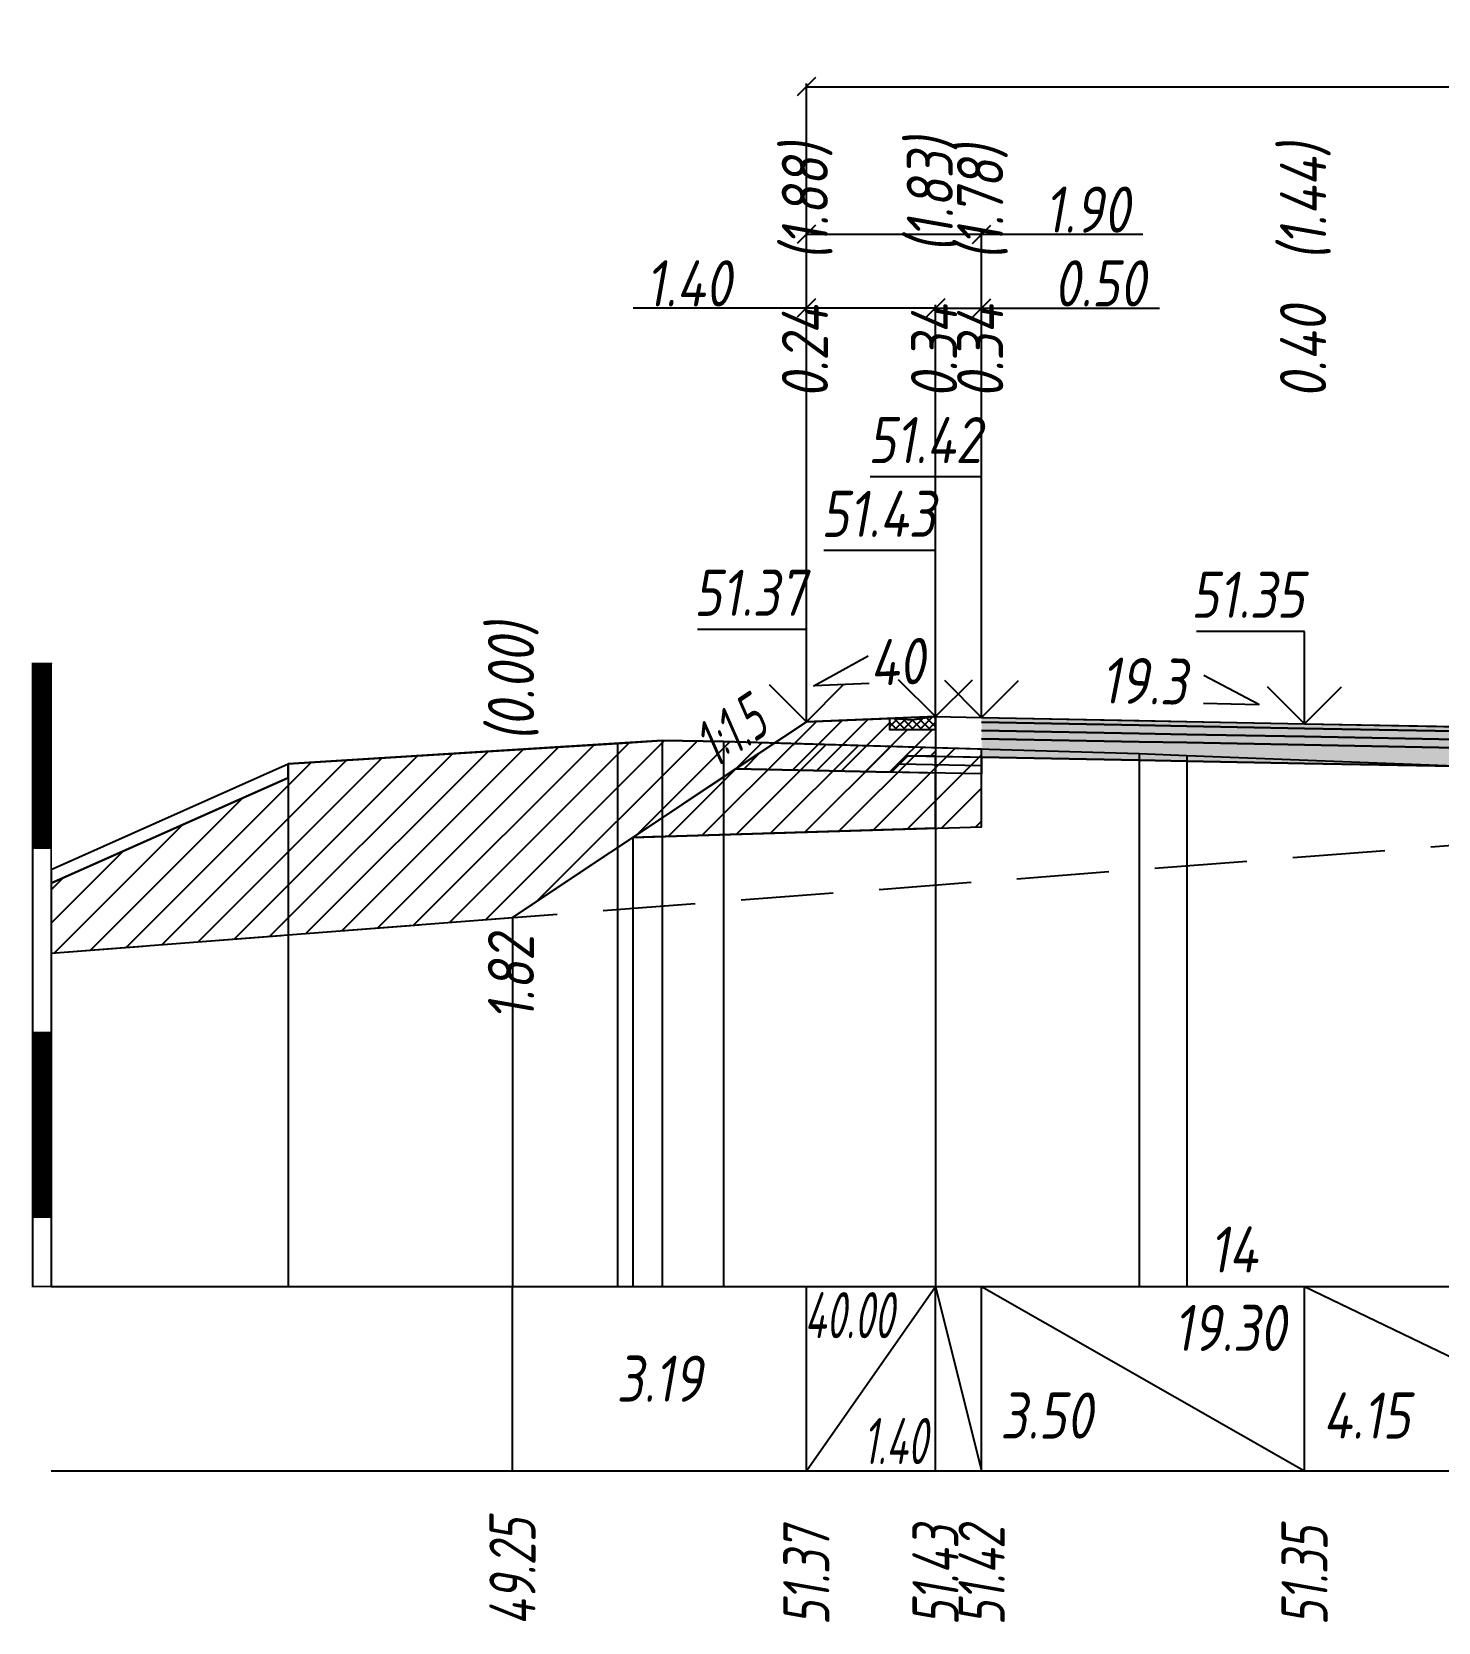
# Model space of a CAD drawing. Extents: x -717 to 1451, y -133302 to 233.
# Drawn here: x 83.5 to 159.7, y -83175.2 to -83089 of the extents above; entities that cross this region are included whole.
import ezdxf
from ezdxf.enums import TextEntityAlignment as Align

# ---------------------------------------------------------------- set-up
doc = ezdxf.new("R2010")
doc.units = 0
doc.linetypes.add('штриховая', pattern=[0.75, 0.5, -0.25])
for name, color, linetype in [('Интерполированный поперечник', 2, 'Continuous'), ('Код_514', 1, 'Continuous'), ('Контур_0', 7, 'Continuous'), ('Контур_2521', 7, 'Continuous'), ('Контур_2564', 7, 'Continuous'), ('Контур_2660', 7, 'Continuous'), ('Контур_2665', 7, 'Continuous'), ('Контур_400', 7, 'Continuous'), ('Контур_508', 7, 'Continuous'), ('Контур_512', 7, 'Continuous'), ('Контур_513', 7, 'Continuous'), ('Красный поперечник', 1, 'Continuous'), ('Линейка абсолютных высот', 7, 'Continuous'), ('Объём_2501', 7, 'Continuous'), ('Объём_2564', 7, 'Continuous'), ('Объём_2660', 7, 'Continuous'), ('Объём_2661', 7, 'Continuous'), ('Объём_2665', 7, 'Continuous'), ('Объём_2666', 7, 'Continuous'), ('Откосы', 7, 'Continuous'), ('Отметки покрытия', 7, 'Continuous'), ('Рабочие отметки', 7, 'Continuous'), ('Рабочие отметки доп.', 7, 'Continuous'), ('Слои выравнивания', 7, 'Continuous'), ('Таблица', 7, 'Continuous'), ('Уклоны проезжей части', 7, 'Continuous'), ('Черный поперечник', 3, 'Continuous')]:
    doc.layers.add(name, color=color, linetype=linetype)
for name, color, linetype, true_color in [('Контур_2540', 2, 'Continuous', 0xffff00), ('Контур_2560', 2, 'Continuous', 0xffff00), ('Контур_2561', 7, 'Continuous', 0xff8040), ('Контур_2562', 3, 'Continuous', 0x00ff00), ('Контур_2563', 7, 'Continuous', 0xff8000), ('Контур_2570', 7, 'Continuous', 0x80ff00), ('Контур_2725', 7, 'Continuous', 0x323232), ('Контур_2736', 4, 'Continuous', 0x00ffff), ('Контур_2760', 7, 'Continuous', 0x323232), ('Контур_2761', 7, 'Continuous', 0x323232), ('Контур_2762', 7, 'Continuous', 0x323232), ('Контур_2763', 7, 'Continuous', 0x323232), ('Контур_402', 7, 'Continuous', 0xff6464), ('Контур_703', 4, 'Continuous', 0x00ffff), ('Объём_2520', 7, 'Continuous', 0x80ffff), ('Объём_2540', 2, 'Continuous', 0xffff00), ('Объём_2560', 2, 'Continuous', 0xffff00), ('Объём_2561', 7, 'Continuous', 0xff8040), ('Объём_2562', 3, 'Continuous', 0x00ff00), ('Объём_2563', 7, 'Continuous', 0xff8000), ('Объём_2600', 7, 'Continuous', 0x808000), ('Объём_2746', 2, 'Continuous', 0xffff00)]:
    doc.layers.add(name, color=color, linetype=linetype, true_color=true_color)
doc.styles.get("Standard").update_dxf_attribs({"font": 'txt', "height": 2.5})
doc.styles.add('М', font='romand.shx', dxfattribs={"width": 0.8, "oblique": 10, "height": 2.5})
doc.dimstyles.get("Standard").update_dxf_attribs({"dimtxt": 0.18, "dimasz": 0.18, "dimexe": 0.18, "dimexo": 0.0625, "dimgap": 0.09, "dimtad": 0, "dimtih": 1, "dimtoh": 1, "dimdec": 4, "dimzin": 0, "dimdsep": 46, "dimtxsty": 'Standard', "dimcen": 0.09, "dimadec": 0, "dimazin": 0, "dimtfac": 1, "dimtdec": 4, "dimtofl": 0, "dimtmove": 0, "dimatfit": 3, "dimfxl": 1, "dimtolj": 1, "dimtzin": 0, "dimarcsym": 0})
pattern_1 = [(45.00000125, (4.532442, -2495.108508), (-0.026516505928, 0.026516504769), []), (135.00000034, (4.532442, -2495.108508), (-0.02651650519, -0.026516505506), [])]

# ---------------------------------------------------------------- blocks, each defined once
blk = doc.blocks.new('_Oblique')
at = {"color": 0, "linetype": 'ByBlock', "lineweight": -2}
blk.add_line((-0.5, -0.5), (0.5, 0.5), dxfattribs=at)
blk = doc.blocks.new('*D3300')
at = {"color": 0, "lineweight": -2, "transparency": 16777216}
for p, q in [((125.46, -83126.382), (125.46, -83103.77)), ((132.46, -83126.102), (132.46, -83103.77)), ((125.46, -83103.95), (116.078, -83103.95)), ((132.46, -83103.95), (125.46, -83103.95))]:
    blk.add_line(p, q, dxfattribs=at)
at = {"layer": 'Defpoints', "color": 0, "transparency": 16777216}
for p in [(132.46, -83103.95), (132.46, -83126.164), (125.46, -83126.444)]:
    blk.add_point(p, dxfattribs=at)
at = {"color": 0, "lineweight": -2, "transparency": 16777216, "rotation": 180}
blk.add_blockref('_Oblique', (125.46, -83103.95), dxfattribs=at)
at = {"color": 0, "lineweight": -2, "transparency": 16777216}
blk.add_blockref('_Oblique', (132.46, -83103.95), dxfattribs=at)
at = {"color": 0, "transparency": 16777216, "insert": (119.083, -83102.61), "char_height": 2.5, "width": 0.69, "attachment_point": 5, "style": 'М'}
blk.add_mtext('\\A1;1.40', dxfattribs=at)
blk = doc.blocks.new('*D3302')
at = {"color": 0, "lineweight": -2, "transparency": 16777216}
for p, q in [((132.46, -83126.102), (132.46, -83103.77)), ((134.96, -83126.15), (134.96, -83103.77)), ((132.46, -83103.95), (134.96, -83103.95)), ((134.96, -83103.95), (144.599, -83103.95))]:
    blk.add_line(p, q, dxfattribs=at)
at = {"layer": 'Defpoints', "color": 0, "transparency": 16777216}
for p in [(134.96, -83103.95), (132.46, -83126.164), (134.96, -83126.212)]:
    blk.add_point(p, dxfattribs=at)
at = {"color": 0, "lineweight": -2, "transparency": 16777216, "rotation": 180}
blk.add_blockref('_Oblique', (132.46, -83103.95), dxfattribs=at)
at = {"color": 0, "lineweight": -2, "transparency": 16777216}
blk.add_blockref('_Oblique', (134.96, -83103.95), dxfattribs=at)
at = {"color": 0, "transparency": 16777216, "insert": (141.373, -83102.61), "char_height": 2.5, "width": 0.72, "attachment_point": 5, "style": 'М'}
blk.add_mtext('\\A1;0.50', dxfattribs=at)
blk = doc.blocks.new('*D3305')
at = {"color": 0, "lineweight": -2, "transparency": 16777216}
for p, q in [((125.46, -83126.382), (125.46, -83099.77)), ((125.46, -83099.95), (134.96, -83099.95)), ((134.96, -83126.15), (134.96, -83099.77)), ((134.96, -83099.95), (143.696, -83099.95))]:
    blk.add_line(p, q, dxfattribs=at)
at = {"layer": 'Defpoints', "color": 0, "transparency": 16777216}
for p in [(134.96, -83099.95), (134.96, -83126.212), (125.46, -83126.444)]:
    blk.add_point(p, dxfattribs=at)
at = {"color": 0, "lineweight": -2, "transparency": 16777216, "rotation": 180}
blk.add_blockref('_Oblique', (125.46, -83099.95), dxfattribs=at)
at = {"color": 0, "lineweight": -2, "transparency": 16777216}
blk.add_blockref('_Oblique', (134.96, -83099.95), dxfattribs=at)
at = {"color": 0, "transparency": 16777216, "insert": (140.691, -83098.61), "char_height": 2.5, "width": 0.69, "attachment_point": 5, "style": 'М'}
blk.add_mtext('\\A1;1.90', dxfattribs=at)
blk = doc.blocks.new('*D3306')
at = {"color": 0, "lineweight": -2, "transparency": 16777216}
for p, q in [((125.46, -83126.382), (125.46, -83091.77)), ((220.96, -83128.303), (220.96, -83091.77)), ((125.46, -83091.95), (220.96, -83091.95))]:
    blk.add_line(p, q, dxfattribs=at)
at = {"layer": 'Defpoints', "color": 0, "transparency": 16777216}
for p in [(220.96, -83091.95), (125.46, -83126.444), (220.96, -83128.366)]:
    blk.add_point(p, dxfattribs=at)
at = {"color": 0, "lineweight": -2, "transparency": 16777216, "rotation": 180}
blk.add_blockref('_Oblique', (125.46, -83091.95), dxfattribs=at)
at = {"color": 0, "lineweight": -2, "transparency": 16777216}
blk.add_blockref('_Oblique', (220.96, -83091.95), dxfattribs=at)
at = {"color": 0, "transparency": 16777216, "insert": (173.21, -83090.61), "char_height": 2.5, "width": 0.81, "attachment_point": 5, "style": 'М'}
blk.add_mtext('\\A1;19.10', dxfattribs=at)

msp = doc.modelspace()

# ---------------------------------------------------------------- hatches: boundary and pattern name
h = msp.add_hatch()
h.set_pattern_fill('ANSI37', color=256, scale=0.1)
h.set_pattern_definition([(45, (131.21, -83126.30336), (-0.22451, 0.22451), []), (135, (131.21, -83126.30336), (-0.22451, -0.22451), [])])
h.paths.add_polyline_path([(129.96, -83126.202), (129.96, -83126.806), (132.46, -83126.806), (132.46, -83126.102), (131.203, -83126.303)])
at = {"layer": 'Линейка абсолютных высот'}
h = msp.add_hatch(dxfattribs=at)
h.set_pattern_fill('ANSI37', scale=0.3, style=0)
h.set_pattern_definition(pattern_1)
h.paths.add_polyline_path([(84.532, -83133.231), (84.532, -83123.231), (83.532, -83123.231), (83.532, -83133.231)])
h = msp.add_hatch(dxfattribs=at)
h.set_pattern_fill('ANSI37', scale=0.3, style=0)
h.set_pattern_definition(pattern_1)
h.paths.add_polyline_path([(84.532, -83153.231), (84.532, -83143.231), (83.532, -83143.231), (83.532, -83153.231)])
at = {"layer": 'Объём_2563'}
h = msp.add_hatch(dxfattribs=at)
h.set_pattern_fill('ANSI31', color=256, scale=0.3)
h.paths.add_polyline_path([(125.46, -83126.382), (129.96, -83126.202), (129.96, -83126.806), (132.46, -83126.806), (132.46, -83128.252), (130.96, -83128.223), (130.077, -83129.106), (121.619, -83128.942)])
at = {"layer": 'Объём_2600'}
h = msp.add_hatch(dxfattribs=at)
h.set_pattern_fill('ANSI31', color=6, scale=0.4)
h.paths.add_polyline_path([(84.532, -83138.926), (109.532, -83137), (116.053, -83132.653), (134.961, -83132.085), (134.96, -83127.861), (120.967, -83127.456), (117.646, -83127.399), (97.372, -83128.667), (97.372, -83129.417), (84.532, -83135.14)])
at = {"layer": 'Слои выравнивания'}
for color, points in [(2, [(134.96, -83126.15), (134.96, -83126.4), (161.57, -83126.913), (161.57, -83126.663)]), (3, [(134.96, -83126.4), (134.96, -83126.85), (161.57, -83127.363), (161.57, -83126.913)]), (4, [(134.96, -83126.85), (134.96, -83127.3), (161.57, -83127.813), (161.57, -83127.363)]), (5, [(134.96, -83127.3), (134.96, -83128.3), (161.57, -83128.813), (161.57, -83127.813)])]:
    msp.add_hatch(color=color, dxfattribs=at).paths.add_polyline_path(points)

# ---------------------------------------------------------------- linework, layer by layer
for points in [[(129.96, -83126.202), (129.96, -83126.806), (132.46, -83126.806), (132.46, -83126.102), (131.203, -83126.303), (129.96, -83126.202)], [(132.46, -83126.102), (134.96, -83126.15)]]:
    msp.add_lwpolyline(points)
msp.add_lwpolyline([(84.532, -83138.926), (109.532, -83137), (116.053, -83132.653), (116.053, -83132.653), (134.961, -83132.085), (134.96, -83127.861), (120.967, -83127.456), (117.646, -83127.399), (97.372, -83128.667), (97.372, -83129.417), (84.532, -83135.14)], close=True)
at = {"layer": 'Интерполированный поперечник', "linetype": 'штриховая', "ltscale": 10, "flags": 128}
msp.add_lwpolyline([(84.532, -83138.926), (193.96, -83130.495)], dxfattribs=at)
at = {"layer": 'Код_514'}
for p, q in [((109.532, -83167), (109.532, -83157)), ((125.46, -83167), (125.46, -83157)), ((125.46, -83167), (132.46, -83157)), ((132.46, -83167), (132.46, -83157)), ((132.46, -83157), (134.96, -83167)), ((134.96, -83167), (134.96, -83157)), ((134.96, -83157), (152.46, -83167)), ((152.46, -83167), (152.46, -83157)), ((152.46, -83157), (173.21, -83167))]:
    msp.add_line(p, q, dxfattribs=at)
at = {"layer": 'Контур_0', "color": 18, "true_color": 0x000000, "flags": 128}
for points in [[(121.619, -83128.942), (130.077, -83129.106), (130.96, -83128.223), (134.96, -83128.3)], [(130.96, -83128.223), (134.96, -83128.3), (134.961, -83129.2), (130.077, -83129.106), (130.96, -83128.223), (130.96, -83128.223)]]:
    msp.add_lwpolyline(points, dxfattribs=at)
at = {"layer": 'Контур_2521', "color": 18, "true_color": 0x000000, "flags": 128}
msp.add_lwpolyline([(130.518, -83128.664), (134.961, -83128.75)], dxfattribs=at)
at = {"layer": 'Контур_2540', "flags": 128}
msp.add_lwpolyline([(132.46, -83132.16), (116.053, -83132.653), (121.619, -83128.942), (132.46, -83129.152), (132.46, -83132.16), (132.46, -83132.16)], dxfattribs=at)
at = {"layer": 'Контур_2560', "flags": 128}
msp.add_lwpolyline([(125.46, -83126.382), (125.46, -83126.382), (125.46, -83126.382), (132.46, -83126.102)], dxfattribs=at)
at = {"layer": 'Контур_2561', "flags": 128}
msp.add_lwpolyline([(132.46, -83126.102), (132.46, -83126.102), (125.46, -83126.382), (125.46, -83126.382), (132.46, -83126.102)], dxfattribs=at)
at = {"layer": 'Контур_2562', "flags": 128}
msp.add_lwpolyline([(125.46, -83126.382), (125.46, -83126.382), (125.46, -83126.382), (125.46, -83126.382), (125.46, -83126.382)], dxfattribs=at)
at = {"layer": 'Контур_2563', "flags": 128}
msp.add_lwpolyline([(125.46, -83126.382), (132.46, -83126.102), (132.46, -83128.252), (130.96, -83128.223), (130.077, -83129.106), (121.619, -83128.942), (125.46, -83126.382), (125.46, -83126.382)], dxfattribs=at)
at = {"layer": 'Контур_2564', "flags": 128}
msp.add_lwpolyline([(125.46, -83126.382), (132.46, -83126.102)], dxfattribs=at)
at = {"layer": 'Контур_2570', "flags": 128}
msp.add_lwpolyline([(84.532, -83135.14), (97.372, -83129.417), (97.372, -83128.667), (115.223, -83127.555), (117.646, -83127.399), (120.967, -83127.456), (143.49, -83128.108), (146.079, -83128.22), (166.251, -83128.993), (169.237, -83128.959), (173.21, -83129.106), (183.665, -83129.493), (183.665, -83130.243), (185.641, -83130.732), (193.166, -83131.834), (198.043, -83130.875), (207.656, -83129.161), (210.099, -83129.374), (221.005, -83128.85), (248.156, -83128.2), (254.532, -83127.776), (254.918, -83127.758)], dxfattribs=at)
at = {"layer": 'Контур_2660', "flags": 128}
msp.add_lwpolyline([(116.053, -83132.653), (132.46, -83132.16)], dxfattribs=at)
at = {"layer": 'Контур_2665', "flags": 128}
msp.add_lwpolyline([(125.46, -83126.382), (125.46, -83126.382)], dxfattribs=at)
at = {"layer": 'Контур_2725', "flags": 128}
msp.add_lwpolyline([(132.46, -83128.252), (134.96, -83128.3), (143.49, -83128.464), (146.079, -83128.514), (152.46, -83128.638), (161.57, -83128.813), (161.57, -83128.863), (164.202, -83128.914), (164.202, -83128.964), (166.251, -83129.004)], dxfattribs=at)
at = {"layer": 'Контур_2736', "flags": 128}
msp.add_lwpolyline([(125.46, -83126.382), (109.532, -83137)], dxfattribs=at)
at = {"layer": 'Контур_2760', "flags": 128}
msp.add_lwpolyline([(134.96, -83126.15), (134.96, -83126.15), (143.49, -83126.314), (146.079, -83126.364), (152.46, -83126.488), (161.57, -83126.663), (164.202, -83126.714), (166.251, -83126.754)], dxfattribs=at)
at = {"layer": 'Контур_2761', "flags": 128}
msp.add_lwpolyline([(134.96, -83126.4), (143.49, -83126.564), (146.079, -83126.614), (152.46, -83126.738), (161.57, -83126.913), (164.202, -83126.964), (166.251, -83127.004)], dxfattribs=at)
at = {"layer": 'Контур_2762', "flags": 128}
msp.add_lwpolyline([(134.96, -83126.85), (143.49, -83127.014), (146.079, -83127.064), (152.46, -83127.188), (161.57, -83127.363), (164.202, -83127.414), (166.251, -83127.454)], dxfattribs=at)
at = {"layer": 'Контур_2763', "flags": 128}
msp.add_lwpolyline([(134.96, -83127.3), (143.49, -83127.464), (146.079, -83127.514), (152.46, -83127.638), (161.57, -83127.813), (164.202, -83127.864), (166.251, -83127.904)], dxfattribs=at)
at = {"layer": 'Контур_400', "flags": 128}
msp.add_lwpolyline([(134.96, -83126.15), (134.96, -83126.15), (134.96, -83126.15), (134.96, -83126.15), (134.96, -83126.15), (134.96, -83126.15), (134.96, -83126.15), (152.46, -83126.488), (173.21, -83126.888)], dxfattribs=at)
at = {"layer": 'Контур_402', "flags": 128}
msp.add_lwpolyline([(116.053, -83132.653), (132.46, -83132.16), (132.46, -83128.252), (161.57, -83128.813), (161.57, -83128.863), (164.202, -83128.914), (164.202, -83128.964), (166.251, -83129.004), (166.251, -83131.147), (173.21, -83130.938), (227.348, -83132.562)], dxfattribs=at)
at = {"layer": 'Контур_508', "flags": 128}
msp.add_lwpolyline([(109.532, -83137), (116.053, -83132.653), (132.46, -83132.16), (132.46, -83128.252), (161.57, -83128.813), (161.57, -83128.863), (164.202, -83128.914), (164.202, -83128.964), (166.251, -83129.004), (166.251, -83131.147), (173.21, -83130.938), (227.348, -83132.562), (227.348, -83129.6), (229.918, -83127.887)], dxfattribs=at)
at = {"layer": 'Контур_512', "flags": 128}
msp.add_lwpolyline([(109.532, -83137), (116.053, -83132.653), (132.46, -83132.16)], dxfattribs=at)
at = {"layer": 'Контур_513', "flags": 128}
msp.add_lwpolyline([(109.532, -83137), (116.053, -83132.653), (132.46, -83132.16), (132.46, -83128.252), (161.57, -83128.813), (161.57, -83128.863), (164.202, -83128.914), (164.202, -83128.964), (166.251, -83129.004), (166.251, -83131.147), (173.21, -83130.938), (227.348, -83132.562), (227.348, -83129.6), (229.918, -83127.887)], dxfattribs=at)
at = {"layer": 'Контур_703', "flags": 128}
msp.add_lwpolyline([(125.46, -83126.382), (109.532, -83137)], dxfattribs=at)
at = {"layer": 'Красный поперечник'}
for p, q in [((125.46, -83126.382), (132.46, -83126.102)), ((134.96, -83126.15), (134.96, -83126.15)), ((134.96, -83126.15), (152.46, -83126.488)), ((109.532, -83137), (125.46, -83126.382)), ((152.46, -83126.488), (173.21, -83126.888)), ((132.46, -83132.16), (132.46, -83157)), ((116.053, -83132.653), (116.053, -83157)), ((109.532, -83137), (109.532, -83157))]:
    msp.add_line(p, q, dxfattribs=at)
at = {"layer": 'Линейка абсолютных высот', "color": 7, "const_width": 0.1, "flags": 128}
for points in [[(84.532, -83133.231), (84.532, -83123.231), (83.532, -83123.231), (83.532, -83133.231), (84.532, -83133.231)], [(84.532, -83143.231), (84.532, -83133.231), (83.532, -83133.231), (83.532, -83143.231), (84.532, -83143.231)], [(84.532, -83153.231), (84.532, -83143.231), (83.532, -83143.231), (83.532, -83153.231), (84.532, -83153.231)], [(84.532, -83157), (84.532, -83153.231), (83.532, -83153.231), (83.532, -83157), (84.532, -83157)]]:
    msp.add_lwpolyline(points, dxfattribs=at)
at = {"layer": 'Объём_2501', "flags": 128}
msp.add_lwpolyline([(134.96, -83126.15), (134.96, -83126.15), (134.96, -83126.15), (134.96, -83126.15), (134.96, -83126.15), (134.96, -83126.15), (134.96, -83126.15), (152.46, -83126.488), (173.21, -83126.888)], dxfattribs=at)
at = {"layer": 'Объём_2520', "color": 250, "flags": 128}
msp.add_lwpolyline([(130.96, -83128.223), (134.96, -83128.3), (134.961, -83129.2), (130.077, -83129.106), (130.96, -83128.223), (130.96, -83128.223)], dxfattribs=at)
at = {"layer": 'Объём_2540', "flags": 128}
msp.add_lwpolyline([(132.46, -83132.16), (116.053, -83132.653), (121.619, -83128.942), (132.46, -83129.152), (132.46, -83132.16), (132.46, -83132.16)], dxfattribs=at)
at = {"layer": 'Объём_2560', "flags": 128}
msp.add_lwpolyline([(125.46, -83126.382), (125.46, -83126.382), (125.46, -83126.382), (132.46, -83126.102)], dxfattribs=at)
at = {"layer": 'Объём_2561', "flags": 128}
msp.add_lwpolyline([(132.46, -83126.102), (132.46, -83126.102), (125.46, -83126.382), (125.46, -83126.382), (132.46, -83126.102)], dxfattribs=at)
at = {"layer": 'Объём_2562', "flags": 128}
msp.add_lwpolyline([(125.46, -83126.382), (125.46, -83126.382), (125.46, -83126.382), (125.46, -83126.382), (125.46, -83126.382)], dxfattribs=at)
at = {"layer": 'Объём_2563', "color": 250, "flags": 128}
msp.add_lwpolyline([(125.46, -83126.382), (129.96, -83126.202), (129.96, -83126.806), (132.46, -83126.806), (132.46, -83128.252), (130.96, -83128.223), (130.077, -83129.106), (121.619, -83128.942), (125.46, -83126.382), (125.46, -83126.382)], dxfattribs=at)
at = {"layer": 'Объём_2564', "flags": 128}
msp.add_lwpolyline([(125.46, -83126.382), (132.46, -83126.102)], dxfattribs=at)
at = {"layer": 'Объём_2660', "flags": 128}
msp.add_lwpolyline([(116.053, -83132.653), (132.46, -83132.16)], dxfattribs=at)
at = {"layer": 'Объём_2661', "flags": 128}
msp.add_lwpolyline([(125.46, -83126.382), (109.532, -83137)], dxfattribs=at)
at = {"layer": 'Объём_2665', "flags": 128}
msp.add_lwpolyline([(125.46, -83126.382), (125.46, -83126.382)], dxfattribs=at)
at = {"layer": 'Объём_2666', "flags": 128}
msp.add_lwpolyline([(125.46, -83126.382), (109.532, -83137)], dxfattribs=at)
at = {"layer": 'Объём_2746', "flags": 128}
msp.add_lwpolyline([(117.646, -83131.591), (117.646, -83132.605), (116.053, -83132.653), (117.646, -83131.591), (117.646, -83131.591)], dxfattribs=at)
at = {"layer": 'Отметки покрытия', "color": 1}
for p, q in [((134.96, -83113.102), (128.91, -83113.102)), ((134.96, -83126.15), (134.96, -83113.102)), ((132.46, -83117.102), (126.41, -83117.102)), ((132.46, -83126.102), (132.46, -83117.102)), ((125.46, -83121.382), (119.56, -83121.382)), ((125.46, -83126.382), (125.46, -83121.382)), ((152.46, -83121.488), (146.61, -83121.488)), ((152.46, -83126.488), (152.46, -83121.488)), ((125.46, -83126.382), (123.46, -83124.382)), ((125.46, -83126.382), (127.46, -83124.382)), ((132.46, -83126.102), (130.46, -83124.102)), ((132.46, -83126.102), (134.46, -83124.102)), ((134.96, -83126.15), (132.96, -83124.15)), ((134.96, -83126.15), (136.96, -83124.15)), ((152.46, -83126.488), (150.46, -83124.488)), ((152.46, -83126.488), (154.46, -83124.488))]:
    msp.add_line(p, q, dxfattribs=at)
at = {"layer": 'Слои выравнивания'}
msp.add_line((132.46, -83126.102), (132.46, -83157), dxfattribs=at)
at = {"layer": 'Слои выравнивания', "color": 2, "flags": 128}
msp.add_lwpolyline([(134.96, -83126.15), (143.49, -83126.314), (146.079, -83126.364), (152.46, -83126.488), (161.57, -83126.663), (161.57, -83126.913), (152.46, -83126.738), (146.079, -83126.614), (143.49, -83126.564), (134.96, -83126.4)], dxfattribs=at)
at = {"layer": 'Слои выравнивания', "color": 3, "flags": 128}
msp.add_lwpolyline([(134.96, -83126.4), (143.49, -83126.564), (146.079, -83126.614), (152.46, -83126.738), (161.57, -83126.913), (161.57, -83127.363), (152.46, -83127.188), (146.079, -83127.064), (143.49, -83127.014), (134.96, -83126.85)], dxfattribs=at)
at = {"layer": 'Слои выравнивания', "color": 4, "flags": 128}
msp.add_lwpolyline([(134.96, -83126.85), (143.49, -83127.014), (146.079, -83127.064), (152.46, -83127.188), (161.57, -83127.363), (161.57, -83127.813), (152.46, -83127.638), (146.079, -83127.514), (143.49, -83127.464), (134.96, -83127.3)], dxfattribs=at)
at = {"layer": 'Слои выравнивания', "color": 5, "flags": 128}
msp.add_lwpolyline([(134.96, -83127.3), (143.49, -83127.464), (146.079, -83127.514), (152.46, -83127.638), (161.57, -83127.813), (161.57, -83128.813), (152.46, -83128.638), (146.079, -83128.514), (143.49, -83128.464), (134.96, -83128.3)], dxfattribs=at)
at = {"layer": 'Таблица'}
for p, q in [((84.532, -83157), (254.918, -83157)), ((84.532, -83167), (254.918, -83167))]:
    msp.add_line(p, q, dxfattribs=at)
at = {"layer": 'Уклоны проезжей части', "color": 1, "flags": 128}
for points in [[(128.866, -83124.309), (125.868, -83124.429), (128.806, -83122.81)], [(146.982, -83125.38), (149.981, -83125.438), (147.011, -83123.88)]]:
    msp.add_lwpolyline(points, dxfattribs=at)
at = {"layer": 'Черный поперечник', "color": 7}
for p, q in [((115.223, -83127.555), (115.223, -83157)), ((117.646, -83127.399), (117.646, -83157)), ((120.967, -83127.456), (120.967, -83157)), ((97.372, -83128.667), (97.372, -83157)), ((143.49, -83128.108), (143.49, -83157)), ((146.079, -83128.22), (146.079, -83157)), ((84.532, -83134.39), (84.532, -83157))]:
    msp.add_line(p, q, dxfattribs=at)
at = {"layer": 'Черный поперечник', "flags": 128}
msp.add_lwpolyline([(84.532, -83134.39), (97.372, -83128.667), (115.223, -83127.555), (117.646, -83127.399), (120.967, -83127.456), (143.49, -83128.108), (146.079, -83128.22), (166.251, -83128.993), (169.237, -83128.959), (173.21, -83129.106), (183.665, -83129.493), (185.641, -83129.982), (193.166, -83131.084), (198.043, -83130.125), (207.656, -83128.411), (210.099, -83128.624), (221.005, -83128.1), (248.156, -83127.45), (254.532, -83127.026), (254.918, -83127.008)], dxfattribs=at)

# ---------------------------------------------------------------- texts
at = {"layer": 'Код_514', "style": 'М', "oblique": 10, "width": 0.6}
msp.add_text('40.00', height=2.5, dxfattribs=at).set_placement((125.352, -83157.308), align=Align.TOP_LEFT)
at = {"layer": 'Код_514', "style": 'М', "oblique": 10, "width": 0.8}
msp.add_text('19.30', height=2.5, dxfattribs=at).set_placement((151.46, -83158), align=Align.TOP_RIGHT)
msp.add_text('3.19', height=2.5, dxfattribs=at).set_placement((117.496, -83162), align=Align.MIDDLE_CENTER)
for s, p in [('3.50', (135.96, -83166)), ('4.15', (153.46, -83166))]:
    msp.add_text(s, height=2.5, dxfattribs=at).set_placement(p, align=Align.BOTTOM_LEFT)
at = {"layer": 'Код_514', "style": 'М', "oblique": 10, "width": 0.6}
msp.add_text('1.40', height=2.5, dxfattribs=at).set_placement((132.014, -83167.385), align=Align.BOTTOM_RIGHT)
at = {"layer": 'Код_514', "style": 'М', "oblique": 10, "width": 0.7}
for s, p in [('49.25', (109.532, -83175.382)), ('51.37', (125.46, -83175.382)), ('51.43', (132.46, -83175.382)), ('51.42', (134.96, -83175.382)), ('51.35', (152.46, -83175.382))]:
    msp.add_text(s, height=2.5, rotation=90, dxfattribs=at).set_placement(p, align=Align.MIDDLE_LEFT)
at = {"layer": 'Откосы', "color": 1, "style": 'М', "oblique": 10}
for s, rotation, width, p in [('40', 2.29061, 0.8, (130.478, -83125.131)), ('19.3', 358.89456, 0.8, (143.729, -83126.175)), ('1:1.5', 33.69007, 0.6, (122.455, -83128.546))]:
    msp.add_text(s, height=2.5, rotation=rotation, dxfattribs=dict(at, width=width)).set_placement(p, align=Align.BOTTOM_CENTER)
at = {"layer": 'Отметки покрытия', "color": 1, "style": 'М', "oblique": 10, "width": 0.8}
for s, p in [('51.42', (134.96, -83113.109)), ('51.43', (132.46, -83117.109)), ('51.37', (125.46, -83121.389)), ('51.35', (152.46, -83121.495))]:
    msp.add_text(s, height=2.5, dxfattribs=at).set_placement(p, align=Align.BOTTOM_RIGHT)
at = {"layer": 'Рабочие отметки', "color": 1, "style": 'М', "oblique": 10, "width": 0.8}
for s, p in [('0.24', (125.382, -83108.852)), ('0.34', (132.382, -83108.852)), ('0.34', (134.882, -83108.852)), ('0.40', (152.382, -83108.852))]:
    msp.add_text(s, height=2.5, rotation=90, dxfattribs=at).set_placement(p, align=Align.MIDDLE_LEFT)
msp.add_text('1.82', height=2.5, rotation=90, dxfattribs=at).set_placement((109.454, -83137.931), align=Align.MIDDLE_RIGHT)
at = {"layer": 'Рабочие отметки доп.', "color": 1, "style": 'М', "oblique": 10, "width": 0.8}
for s, p in [('(1.88)', (125.382, -83101.352)), ('(1.83)', (132.154, -83100.934)), ('(1.78)', (134.882, -83101.352)), ('(1.44)', (152.382, -83101.352)), ('(0.00)', (109.454, -83127.431))]:
    msp.add_text(s, height=2.5, rotation=90, dxfattribs=at).set_placement(p, align=Align.MIDDLE_LEFT)
at = {"layer": 'Слои выравнивания', "style": 'М', "oblique": 10, "width": 0.8}
msp.add_text('14', height=2.5, dxfattribs=at).set_placement((148.618, -83157), align=Align.BOTTOM_CENTER)

# ---------------------------------------------------------------- dimensions: what is measured, and where the dimension line sits
at = {"color": 5}
dim = msp.add_linear_dim(base=(220.96, -83091.95), p1=(125.46, -83126.444), p2=(220.96, -83128.366), angle=180, dimstyle='Standard', override={"dimtxt": 2.5, "dimasz": 1, "dimtad": 1, "dimdec": 2, "dimlfac": 0.2, "dimtxsty": 'М', "dimblk1": 'Oblique', "dimblk2": 'Oblique', "dimsah": 1}, dxfattribs=at)
dim.commit()
dim.dimension.update_dxf_attribs({"geometry": '*D3306', "text_midpoint": (173.21, -83090.61)})
for base, p1, p2, picture, middle in [((134.96, -83099.95), (125.46, -83126.444), (134.96, -83126.212), '*D3305', (140.691, -83099.95)), ((132.46, -83103.95), (125.46, -83126.444), (132.46, -83126.164), '*D3300', (119.083, -83103.95)), ((134.96, -83103.95), (132.46, -83126.164), (134.96, -83126.212), '*D3302', (141.373, -83103.95))]:
    dim = msp.add_linear_dim(base=base, p1=p1, p2=p2, angle=180, dimstyle='Standard', override={"dimtxt": 2.5, "dimasz": 1, "dimtad": 1, "dimdec": 2, "dimlfac": 0.2, "dimtxsty": 'М', "dimblk1": 'Oblique', "dimblk2": 'Oblique', "dimsah": 1}, dxfattribs=at)
    dim.commit()
    dim.dimension.update_dxf_attribs({"geometry": picture, "text_midpoint": middle, "dimtype": 160})

doc.saveas('drawing.dxf')
